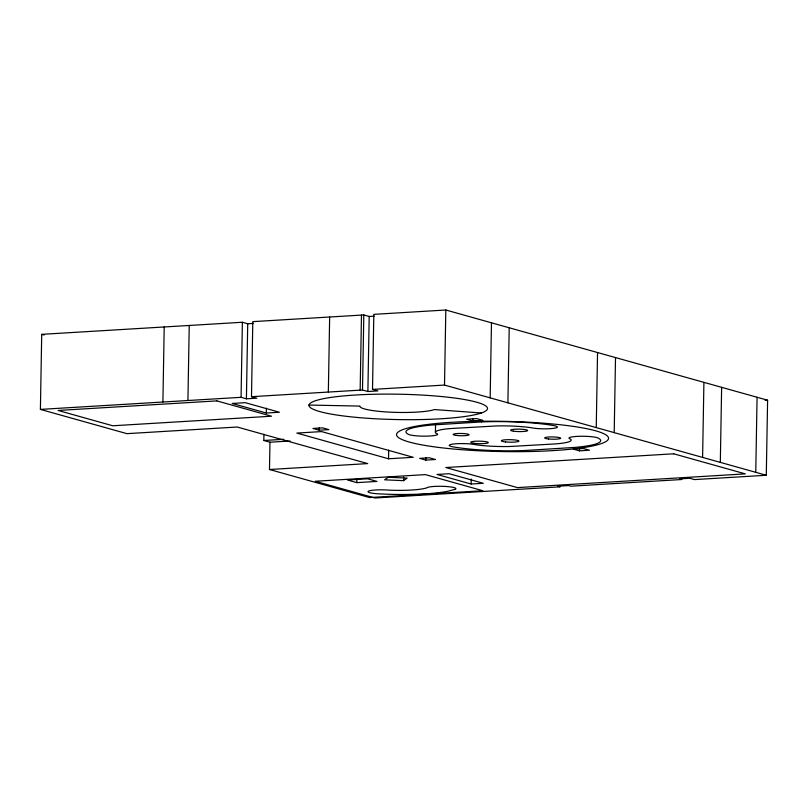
<?xml version="1.0" encoding="UTF-8"?>
<svg xmlns="http://www.w3.org/2000/svg" width="808" height="808" viewBox="0 0 808 808"><rect width="100%" height="100%" fill="white"/><g stroke="black" fill="none" stroke-linecap="round" stroke-linejoin="round"><path stroke-width="1.21" d="M263.933 434.209L263.822 440.491L269.963 442.208L269.488 469.509L367.691 463.59L237.209 427.018L126.917 433.654L40.4 409.404L41.713 334.35L242.38 322.261L247.723 323.766L253.52 323.412M162.903 402.02L164.206 326.977M187.921 400.516L189.234 325.462M374.205 316.16L369.195 316.463L363.802 314.948L252.803 321.635L251.49 396.688L256.843 398.192L246.41 398.819L241.067 397.314L242.38 322.261M246.41 398.819L247.723 323.766M266.317 413.029L232.159 403.455L245.248 402.667L279.406 412.242L266.317 413.029L266.398 408.181M319.19 430.199L312.949 428.452L322.644 427.866L328.886 429.614L319.19 430.199L319.231 427.695M328.341 392.062L329.654 317.009M356.833 482.629L347.501 480.013L367.62 478.801L376.952 481.416L356.833 482.629L356.894 479.073M360.166 390.143L361.479 315.09M269.488 469.509L369.549 497.556L482.851 490.729L425.382 474.619L315.241 481.255L374.942 497.991L560.156 486.83L557.924 486.204L568.59 485.568L570.822 486.194L681.851 479.508L679.619 478.881L689.8 478.265L694.526 479.588L766.287 475.266L767.6 400.212L445.824 310.009L373.821 314.352L372.508 389.406L377.902 390.91L367.892 391.516L362.499 390.001L363.802 314.948M367.892 391.516L369.195 316.463M388.547 458.782L296.829 433.078L321.564 431.583L413.272 457.298L388.547 458.782L388.699 450.096M403.586 480.659L407.151 478.094L388.204 477.245L384.638 479.811L403.586 480.659L403.647 477.104M425.806 460.085L419.635 458.358L429.331 457.772L435.502 459.51L425.806 460.085L425.856 457.591M435.421 432.31L435.542 424.947M766.287 475.266L444.511 385.062L445.824 310.009M471.165 484.022L436.997 474.447L449.117 473.71L483.285 483.285L471.165 484.022L471.246 479.053M472.872 420.948L466.62 419.19L476.639 418.594L482.881 420.342L472.872 420.948L472.912 418.443M490.173 397.859L491.476 322.806M507.899 402.828L509.212 327.785M579.487 450.834L573.316 449.107L583.325 448.501L589.507 450.228L579.487 450.834L579.528 448.329M596.243 427.594L597.546 352.541M614.201 432.634L615.514 357.58M702.596 457.419L703.909 382.366M720.322 462.378L721.635 387.325M755.763 472.316L757.076 397.263M40.4 409.404L241.067 397.314M251.49 396.688L362.499 390.001M372.508 389.406L444.511 385.062M765.085 400.364L767.6 400.212M263.822 440.491L283.81 439.289M269.963 442.208L290.112 440.996M308.979 405.05L359.974 406.091A38.633 5.515 1 0 0 390.749 412.191A38.633 5.515 1 0 0 434.502 409.565L481.366 412.999A89.294 12.736 1 0 0 416.029 394.759A89.294 12.736 1 0 0 308.979 405.05A89.425 12.756 1 0 0 380.548 419.029A89.425 12.756 1 0 0 481.366 412.999M41.713 334.35L44.127 335.027M454.763 489.426L447.531 491.335A63.539 9.06 1 0 1 384.77 494.132L376.952 493.739A14.615 2.081 1 0 1 369.155 490.88A14.615 2.081 1 0 1 388.294 490.092L388.789 490.143A34.148 4.868 1 0 0 426.816 487.85A14.615 2.081 1 0 1 445.158 486.436A14.615 2.081 1 0 1 454.763 489.426M481.457 421.938L433.27 424.917A62.559 8.928 1 0 0 408.151 434.189A14.887 2.121 1 0 0 427.533 436.118A14.887 2.121 1 0 0 436.118 433.32A33.825 4.828 1 0 1 452.126 428.452L496.981 425.917A36.461 5.202 1 0 1 529.624 427.493L534.522 428.27A14.342 2.05 1 0 0 553.369 428.381A14.342 2.05 1 0 0 554.339 425.705A64.034 9.13 1 0 0 481.457 421.938M573.367 447.511L525.18 450.48A64.034 9.13 1 0 1 452.288 446.713A14.342 2.05 1 0 1 453.258 444.036A14.342 2.05 1 0 1 472.104 444.147L477.003 444.925A36.461 5.202 1 0 0 509.656 446.501L554.5 443.966A33.825 4.828 1 0 0 570.509 439.098A14.887 2.121 1 0 1 579.104 436.3A14.887 2.121 1 0 1 598.476 438.229A62.559 8.918 1 0 1 573.367 447.511M216.867 400.889L58.085 410.454L112.746 425.776L271.528 416.211L216.867 400.889M673.71 453.803L445.834 467.529L517.443 487.608L745.319 473.882L673.71 453.803M473.549 443.249A8.827 1.262 1 0 0 488.113 442.834A8.827 1.262 1 0 0 476.841 441.178A8.827 1.262 1 0 0 473.549 443.249M505.606 441.936A8.827 1.262 1 0 0 518.948 441.097A8.827 1.262 1 0 0 505.818 439.764A8.827 1.262 1 0 0 505.606 441.936M548.481 438.976A8.009 1.141 1 0 0 560.671 438.239A8.009 1.141 1 0 0 548.854 437.007A8.009 1.141 1 0 0 548.481 438.976M456.369 435.431A7.999 1.141 1 0 0 469.044 434.856A7.999 1.141 1 0 0 457.873 433.502A7.999 1.141 1 0 0 456.369 435.431M513.373 431.169A8.545 1.222 1 0 0 527.483 430.775A8.545 1.222 1 0 0 516.554 429.159A8.545 1.222 1 0 0 513.373 431.169M431.502 446.46A106.05 15.13 1 0 0 606.222 441.37A106.05 15.13 1 0 0 469.862 421.493A106.05 15.13 1 0 0 431.502 446.46"/></g></svg>
